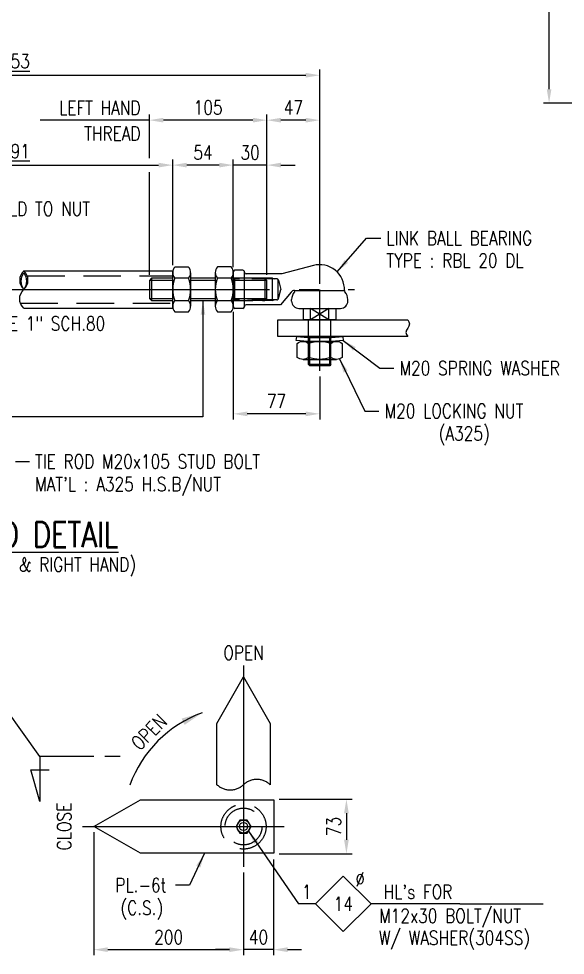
# Model space of a CAD drawing. Header units: millimetres. Extents: x 0 to 134087, y -49114 to 20834.
# Drawn here: x 88400 to 89373, y -27505 to -25837 of the extents above; entities that cross this region are included whole.
import ezdxf
from ezdxf.enums import TextEntityAlignment as Align

# ---------------------------------------------------------------- set-up
doc = ezdxf.new("R2010")
doc.units = ezdxf.units.MM
doc.header["$LTSCALE"] = 35
for name, pattern in [('DASHED2', [9.525, 6.35, -3.175]), ('JNK-CENTER', [34, 30, -1.5, 1, -1.5]), ('JNK-HIDDEN', [3, 2, -1]), ('JNK-PHANTOM', [15, 10, -1, 1, -1, 1, -1])]:
    doc.linetypes.add(name, pattern=pattern)
for name, color, linetype in [('CEN-R', 1, 'JNK-CENTER'), ('CON-C', 4, 'Continuous'), ('CON-G', 3, 'Continuous'), ('CON-W', 7, 'Continuous'), ('CON-Y', 2, 'Continuous'), ('Dim-W', 7, 'Continuous'), ('HID-Y', 2, 'JNK-HIDDEN'), ('HIDDEN2', 1, 'DASHED2'), ('LINE_MEDIUM', 3, 'Continuous'), ('PHA-W', 7, 'JNK-PHANTOM'), ('STL-OBJT', 7, 'Continuous'), ('TXT-C', 4, 'Continuous'), ('TXT-Y', 2, 'Continuous'), ('TXTT-C', 4, 'Continuous')]:
    doc.layers.add(name, color=color, linetype=linetype)
doc.styles.add('SIMPLEX', font='simplex.shx', dxfattribs={"width": 0.8})
doc.dimstyles.new('DIM10_S', dxfattribs={"dimscale": 10, "dimtxt": 2.5, "dimasz": 2.5, "dimexe": 1, "dimexo": 1, "dimgap": 1, "dimtad": 1, "dimdec": 0, "dimlfac": 0.75, "dimdsep": 46, "dimtxsty": 'SIMPLEX', "dimcen": 0, "dimclrd": 256, "dimclre": 256, "dimclrt": 2, "dimadec": 1, "dimazin": 2, "dimtfac": 1, "dimtdec": 0, "dimtix": 1, "dimtmove": 2, "dimatfit": 3, "dimfxl": 1, "dimarcsym": 1})
doc.dimstyles.new('DIM10x2', dxfattribs={"dimscale": 10, "dimtxt": 2.5, "dimasz": 2.5, "dimexe": 1, "dimexo": 1, "dimgap": 1, "dimtad": 1, "dimdec": 0, "dimlfac": 0.5, "dimdsep": 46, "dimtxsty": 'SIMPLEX', "dimcen": 0, "dimclrd": 256, "dimclre": 256, "dimclrt": 2, "dimadec": 1, "dimazin": 2, "dimtfac": 1, "dimtdec": 0, "dimtix": 1, "dimtmove": 2, "dimatfit": 3, "dimfxl": 1, "dimarcsym": 1})

# ---------------------------------------------------------------- blocks, each defined once
blk = doc.blocks.new('*D1795')
at = {"layer": 'DEFPOINTS', "color": 0, "transparency": 16777216}
for p in [(88533.7, -27275.7), (88800.3, -27347.4), (88800.3, -27495)]:
    blk.add_point(p, dxfattribs=at)
at = {"layer": 'STL-OBJT', "lineweight": -2, "transparency": 16777216}
for p, q in [((88533.7, -27285.7), (88533.7, -27505)), ((88800.3, -27357.4), (88800.3, -27505)), ((88558.7, -27495), (88775.3, -27495))]:
    blk.add_line(p, q, dxfattribs=at)
at = {"layer": 'STL-OBJT', "transparency": 16777216}
for points in [[(88558.7, -27490.8), (88558.7, -27499.2), (88533.7, -27495)], [(88775.3, -27490.8), (88775.3, -27499.2), (88800.3, -27495)]]:
    blk.add_solid(points, dxfattribs=at)
at = {"layer": 'STL-OBJT', "color": 2, "transparency": 16777216, "insert": (88667, -27472.5), "char_height": 25, "attachment_point": 5, "style": 'SIMPLEX'}
blk.add_mtext('200', dxfattribs=at)
blk = doc.blocks.new('*D1679')
at = {"layer": 'CON-W', "lineweight": -2, "transparency": 16777216}
for p, q in [((88853.7, -27334.4), (88853.7, -27505)), ((88800.3, -27357.4), (88800.3, -27505)), ((88775.3, -27495), (88750.3, -27495)), ((88853.7, -27495), (88800.3, -27495)), ((88878.7, -27495), (88903.7, -27495))]:
    blk.add_line(p, q, dxfattribs=at)
at = {"layer": 'CON-W', "transparency": 16777216}
for points in [[(88775.3, -27490.8), (88775.3, -27499.2), (88800.3, -27495)], [(88878.7, -27490.8), (88878.7, -27499.2), (88853.7, -27495)]]:
    blk.add_solid(points, dxfattribs=at)
at = {"layer": 'DEFPOINTS', "color": 0, "transparency": 16777216}
for p in [(88853.7, -27324.4), (88800.3, -27347.4), (88800.3, -27495)]:
    blk.add_point(p, dxfattribs=at)
at = {"layer": 'CON-W', "color": 2, "transparency": 16777216, "insert": (88827, -27472.5), "char_height": 25, "attachment_point": 5, "style": 'SIMPLEX'}
blk.add_mtext('40', dxfattribs=at)
blk = doc.blocks.new('SECMARK2')
at = {"layer": 'TXTT-C'}
blk.add_line((0, 0), (-2.72, 0), dxfattribs=at)
blk.add_lwpolyline([(-4.67, 0), (-14.32, 0), (-14.32, 8.05), (-15.93, 2.38), (-12.63, 2.38)], dxfattribs=at)
at = {"layer": 'TXTT-C', "style": 'SIMPLEX', "width": 1.17}
blk.add_attdef('TAG', text='', height=3.5, dxfattribs=at).set_placement((-7.82, 1.36), align=Align.CENTER)
blk = doc.blocks.new('*D1681')
at = {"layer": 'CON-W', "lineweight": -2, "transparency": 16777216}
for p, q in [((88863.7, -27227.1), (88993.5, -27227.1)), ((88983.5, -27252.1), (88983.5, -27299.4)), ((88863.7, -27324.4), (88993.5, -27324.4))]:
    blk.add_line(p, q, dxfattribs=at)
at = {"layer": 'CON-W', "transparency": 16777216}
for points in [[(88979.3, -27252.1), (88987.7, -27252.1), (88983.5, -27227.1)], [(88979.3, -27299.4), (88987.7, -27299.4), (88983.5, -27324.4)]]:
    blk.add_solid(points, dxfattribs=at)
at = {"layer": 'DEFPOINTS', "color": 0, "transparency": 16777216}
for p in [(88853.7, -27227.1), (88853.7, -27324.4), (88983.5, -27324.4)]:
    blk.add_point(p, dxfattribs=at)
at = {"layer": 'CON-W', "color": 2, "transparency": 16777216, "insert": (88961, -27275.7), "char_height": 25, "attachment_point": 5, "rotation": 90, "style": 'SIMPLEX'}
blk.add_mtext('73', dxfattribs=at)
blk = doc.blocks.new('BOLTHOLE')
at = {"layer": 'CON-W'}
blk.add_line((25.7, 0), (9.9, 0), dxfattribs=at)
blk.add_lwpolyline([(0, 0), (4.95, 4.95), (9.9, 0), (4.95, -4.95)], close=True, dxfattribs=at)
at = {"layer": 'CON-Y', "style": 'SIMPLEX', "width": 0.8}
for s, p in [('%%C', (8.81, 3.12)), ("HL's FOR", (24.37, 0.9))]:
    blk.add_text(s, height=2.5, dxfattribs=at).set_placement(p, align=Align.RIGHT)
blk.add_attdef('4', text='', height=2.5, dxfattribs=at).set_placement((-0.69, 0.87), align=Align.RIGHT)
blk.add_attdef('22', text='', height=2.5, dxfattribs=at).set_placement((4.95, 0), align=Align.MIDDLE_CENTER)
blk = doc.blocks.new('LINKBALL20')
at = {"layer": 'CON-G', "color": 7}
for p, q in [((8.14, -16.9), (-8.14, -27)), ((8.14, -27), (-8.14, -16.9)), ((-8.14, -27), (-8.14, -16.9)), ((8.14, -27), (8.14, -16.9)), ((-10, -41.7), (-8.9, -43)), ((10, -43), (-10, -43)), ((-8.9, -68), (-8.9, -43)), ((10, -41.7), (8.9, -43)), ((8.9, -68), (8.9, -43)), ((10, -66.9), (-10, -66.9))]:
    blk.add_line(p, q, dxfattribs=at)
at = {"layer": 'HIDDEN2', "color": 2, "ltscale": 0.1}
for p, q in [((-75.5, 9.25), (-77, 10.75)), ((-42, 10), (-76.25, 10)), ((-75.5, -9.25), (-75.5, 9.25)), ((-38.15, 9.25), (-75.5, 9.25)), ((-42, -10), (-42, 10)), ((-42, 10), (-40.7, 9.25)), ((-37, -8.71), (-37, 8.71)), ((-36.7, 8.14), (-34.52, 0)), ((-36.7, -8.14), (-34.52, 0)), ((-75.5, -9.25), (-77, -10.75)), ((-42, -10), (-76.25, -10)), ((-38.15, -9.25), (-75.5, -9.25)), ((-42, -10), (-40.7, -9.25))]:
    blk.add_line(p, q, dxfattribs=at)
for centre, start, end in [((-38.15, 7.75), 14.99976, 90.00002), ((-38.15, -7.75), 269.99998, 344.99994)]:
    blk.add_arc(centre, 1.5, start, end, dxfattribs=at)
at = {"layer": 'LINE_MEDIUM'}
for p, q in [((-68.5, 17), (-75.5, 17)), ((-5.69, 21.25), (-33.69, 13.75)), ((-77, -15.5), (-77, 15.5)), ((-67, 15.25), (-67, 15.5)), ((-67, -15.5), (-67, 15.5)), ((-33.69, 13.75), (-65.5, 13.75)), ((-25.5, -2.43), (-35, -13.75)), ((-22.44, -1), (21.98, -1)), ((-67, -15.5), (-67, -15.25)), ((-35, -13.75), (-65.5, -13.75)), ((-25, -10.46), (-25, -8.97)), ((25, -10.46), (25, -8.97)), ((-68.5, -17), (-75.5, -17)), ((-18.56, -16.9), (18.54, -16.9)), ((-14.5, -27), (-14.5, -16.9)), ((14.5, -27), (14.5, -16.9)), ((14.5, -27), (-14.5, -27)), ((-10, -66.9), (-10, -27.5)), ((10, -66.9), (10, -27.5)), ((-10, -66.9), (-8.9, -68)), ((8.9, -68), (-8.9, -68)), ((10, -66.9), (8.9, -68))]:
    blk.add_line(p, q, dxfattribs=at)
for centre, radius, start, end in [((-75.5, 15.5), 1.5, 90.00002, 180), ((-68.5, 15.5), 1.5, 359.99998, 90.00003), ((0, 0), 22, 357.39477, 105), ((-65.5, 15.25), 1.5, 180, 269.99998), ((-22.44, -5), 4, 90.00002, 140.00016), ((-15, -8.97), 10, 138.43644, 179.99999), ((-23.98, -1.01), 2, 318.43646, 2.41718), ((23.98, -1.01), 2, 177.58279, 221.56351), ((15, -8.97), 10, 359.99998, 41.56352), ((-75.5, -15.5), 1.5, 180, 269.99998), ((-68.5, -15.5), 1.5, 269.99998, 359.99996), ((-65.5, -15.25), 1.5, 90.00002, 180), ((-18.56, -10.46), 6.44, 180, 270.15114), ((18.56, -10.46), 6.44, 269.84886, 359.99996), ((-10.5, -27.5), 0.5, 359.99996, 89.99995), ((10.5, -27.5), 0.5, 90.00002, 180)]:
    blk.add_arc(centre, radius, start, end, dxfattribs=at)
blk = doc.blocks.new('*D1689')
at = {"layer": 'CON-W', "lineweight": -2, "transparency": 16777216}
for p, q in [((87852.4, -26309.4), (87852.4, -25928)), ((88936, -26309.4), (88936, -25928)), ((87877.4, -25938), (88911, -25938))]:
    blk.add_line(p, q, dxfattribs=at)
at = {"layer": 'CON-W', "transparency": 16777216}
for points in [[(87877.4, -25933.8), (87877.4, -25942.2), (87852.4, -25938)], [(88911, -25933.8), (88911, -25942.2), (88936, -25938)]]:
    blk.add_solid(points, dxfattribs=at)
at = {"layer": 'DEFPOINTS', "color": 0, "transparency": 16777216}
for p in [(88936, -25938), (87852.4, -26319.4), (88936, -26319.4)]:
    blk.add_point(p, dxfattribs=at)
at = {"layer": 'CON-W', "color": 2, "transparency": 16777216, "insert": (88394.2, -25913), "char_height": 25, "attachment_point": 5, "style": 'SIMPLEX'}
blk.add_mtext('{\\L653}', dxfattribs=at)
blk = doc.blocks.new('*D1693')
at = {"layer": 'CON-W', "lineweight": -2, "transparency": 16777216}
for p, q in [((88757, -26098), (88732, -26098)), ((88782, -26279.7), (88782, -26088)), ((88842, -26098), (88782, -26098)), ((88842, -26293.6), (88842, -26088)), ((88867, -26098), (88892, -26098))]:
    blk.add_line(p, q, dxfattribs=at)
at = {"layer": 'CON-W', "transparency": 16777216}
for points in [[(88757, -26093.8), (88757, -26102.2), (88782, -26098)], [(88867, -26093.8), (88867, -26102.2), (88842, -26098)]]:
    blk.add_solid(points, dxfattribs=at)
at = {"layer": 'DEFPOINTS', "color": 0, "transparency": 16777216}
for p in [(88782, -26098), (88782, -26289.7), (88842, -26303.6)]:
    blk.add_point(p, dxfattribs=at)
at = {"layer": 'CON-W', "color": 2, "transparency": 16777216, "insert": (88812, -26075.5), "char_height": 25, "attachment_point": 5, "style": 'SIMPLEX'}
blk.add_mtext('30', dxfattribs=at)
blk = doc.blocks.new('*D1694')
at = {"layer": 'CON-W', "lineweight": -2, "transparency": 16777216}
for p, q in [((88674.2, -26275.9), (88674.2, -26088)), ((88757, -26098), (88699.2, -26098)), ((88782, -26279.7), (88782, -26088))]:
    blk.add_line(p, q, dxfattribs=at)
at = {"layer": 'CON-W', "transparency": 16777216}
for points in [[(88699.2, -26093.8), (88699.2, -26102.2), (88674.2, -26098)], [(88757, -26093.8), (88757, -26102.2), (88782, -26098)]]:
    blk.add_solid(points, dxfattribs=at)
at = {"layer": 'DEFPOINTS', "color": 0, "transparency": 16777216}
for p in [(88674.2, -26098), (88674.2, -26285.9), (88782, -26289.7)]:
    blk.add_point(p, dxfattribs=at)
at = {"layer": 'CON-W', "color": 2, "transparency": 16777216, "insert": (88728.1, -26075.5), "char_height": 25, "attachment_point": 5, "style": 'SIMPLEX'}
blk.add_mtext('54', dxfattribs=at)
blk = doc.blocks.new('*D1800')
at = {"layer": 'CON-W', "lineweight": -2, "transparency": 16777216}
for p, q in [((88114.2, -26275.9), (88114.2, -26088)), ((88139.2, -26098), (88649.2, -26098)), ((88674.2, -26275.9), (88674.2, -26088))]:
    blk.add_line(p, q, dxfattribs=at)
at = {"layer": 'CON-W', "transparency": 16777216}
for points in [[(88139.2, -26093.8), (88139.2, -26102.2), (88114.2, -26098)], [(88649.2, -26093.8), (88649.2, -26102.2), (88674.2, -26098)]]:
    blk.add_solid(points, dxfattribs=at)
at = {"layer": 'DEFPOINTS', "color": 0, "transparency": 16777216}
for p in [(88674.2, -26098), (88114.2, -26285.9), (88674.2, -26285.9)]:
    blk.add_point(p, dxfattribs=at)
at = {"layer": 'CON-W', "color": 2, "transparency": 16777216, "insert": (88394.2, -26073), "char_height": 25, "attachment_point": 5, "style": 'SIMPLEX'}
blk.add_mtext('{\\L391}', dxfattribs=at)
blk = doc.blocks.new('*D1697')
at = {"layer": 'CON-W', "lineweight": -2, "transparency": 16777216}
for p, q in [((88842, -26293.6), (88842, -26008)), ((88936, -26309.4), (88936, -26008)), ((88911, -26018), (88867, -26018))]:
    blk.add_line(p, q, dxfattribs=at)
at = {"layer": 'CON-W', "transparency": 16777216}
for points in [[(88867, -26013.8), (88867, -26022.2), (88842, -26018)], [(88911, -26013.8), (88911, -26022.2), (88936, -26018)]]:
    blk.add_solid(points, dxfattribs=at)
at = {"layer": 'DEFPOINTS', "color": 0, "transparency": 16777216}
for p in [(88842, -26018), (88842, -26303.6), (88936, -26319.4)]:
    blk.add_point(p, dxfattribs=at)
at = {"layer": 'CON-W', "color": 2, "transparency": 16777216, "insert": (88889, -25995.5), "char_height": 25, "attachment_point": 5, "style": 'SIMPLEX'}
blk.add_mtext('47', dxfattribs=at)
blk = doc.blocks.new('*D1698')
at = {"layer": 'CON-W', "lineweight": -2, "transparency": 16777216}
for p, q in [((88782, -26359.2), (88782, -26550.9)), ((88936, -26474.3), (88936, -26550.9)), ((88911, -26540.9), (88807, -26540.9))]:
    blk.add_line(p, q, dxfattribs=at)
at = {"layer": 'CON-W', "transparency": 16777216}
for points in [[(88807, -26536.7), (88807, -26545.1), (88782, -26540.9)], [(88911, -26536.7), (88911, -26545.1), (88936, -26540.9)]]:
    blk.add_solid(points, dxfattribs=at)
at = {"layer": 'DEFPOINTS', "color": 0, "transparency": 16777216}
for p in [(88782, -26349.2), (88936, -26464.3), (88782, -26540.9)]:
    blk.add_point(p, dxfattribs=at)
at = {"layer": 'CON-W', "color": 2, "transparency": 16777216, "insert": (88859, -26518.4), "char_height": 25, "attachment_point": 5, "style": 'SIMPLEX'}
blk.add_mtext('77', dxfattribs=at)
blk = doc.blocks.new('*D1803')
at = {"layer": 'CON-W', "lineweight": -2, "transparency": 16777216}
for p, q in [((88632.7, -26085.5), (88632.7, -26008)), ((88842, -26293.6), (88842, -26008)), ((88817, -26018), (88657.7, -26018)), ((88632.7, -26293.6), (88632.7, -26110.5))]:
    blk.add_line(p, q, dxfattribs=at)
at = {"layer": 'CON-W', "transparency": 16777216}
for points in [[(88657.7, -26013.8), (88657.7, -26022.2), (88632.7, -26018)], [(88817, -26013.8), (88817, -26022.2), (88842, -26018)]]:
    blk.add_solid(points, dxfattribs=at)
at = {"layer": 'DEFPOINTS', "color": 0, "transparency": 16777216}
for p in [(88632.7, -26018), (88632.7, -26303.6), (88842, -26303.6)]:
    blk.add_point(p, dxfattribs=at)
at = {"layer": 'CON-W', "color": 2, "transparency": 16777216, "insert": (88737.3, -25995.5), "char_height": 25, "attachment_point": 5, "style": 'SIMPLEX'}
blk.add_mtext('105', dxfattribs=at)
blk = doc.blocks.new('pipesece')
at = {"layer": 'CON-W'}
blk.add_lwpolyline([(0.5, 0, 0.44), (0, 0, -0.44), (-0.5, 0, -0.44), (0, 0)], format="xyb", dxfattribs=at)
blk.add_lwpolyline([(-0.446, 0, 0.31383), (0, 0, 0.31383)], format="xyb", close=True, dxfattribs=at)
blk = doc.blocks.new('*D1704')
at = {"layer": 'CON-W', "lineweight": -2, "transparency": 16777216}
for p, q in [((89569.1, -25217.8), (89334.3, -25217.8)), ((89344.3, -25962.8), (89344.3, -25242.8)), ((89569.1, -25987.8), (89334.3, -25987.8))]:
    blk.add_line(p, q, dxfattribs=at)
at = {"layer": 'CON-W', "transparency": 16777216}
for points in [[(89340.2, -25242.8), (89348.5, -25242.8), (89344.3, -25217.8)], [(89340.2, -25962.8), (89348.5, -25962.8), (89344.3, -25987.8)]]:
    blk.add_solid(points, dxfattribs=at)
at = {"layer": 'DEFPOINTS', "color": 0, "transparency": 16777216}
for p in [(89344.3, -25217.8), (89579.1, -25217.8), (89579.1, -25987.8)]:
    blk.add_point(p, dxfattribs=at)
at = {"layer": 'CON-W', "color": 2, "transparency": 16777216, "insert": (89321.8, -25602.8), "char_height": 25, "attachment_point": 5, "rotation": 90, "style": 'SIMPLEX'}
blk.add_mtext('385', dxfattribs=at)

msp = doc.modelspace()

# ---------------------------------------------------------------- linework, layer by layer
at = {"layer": 'CEN-R'}
for p, q in [((87796.8379, -26319.4206), (88998.0674, -26319.4206)), ((88936.0068, -26464.2919), (88936.0065, -26319.4206)), ((88800.3289, -26989.0704), (88800.3289, -27347.4078)), ((88513.6622, -27275.7371), (88872.7788, -27275.7371))]:
    msp.add_line(p, q, dxfattribs=at)
at = {"layer": 'CON-C'}
msp.add_lwpolyline([(88437.6322, -27150.7834), (88347.4835, -27025.3144), (88258.278, -27056.256), (88279.0033, -27031.9344), (88298.0837, -27050.6686)], dxfattribs=at)
at = {"layer": 'CON-G'}
for p, q in [((88409.2107, -26286.1674), (88674.224, -26286.1674)), ((88674.224, -26352.9584), (88674.224, -26286.1674)), ((88674.224, -26349.6653), (88674.224, -26289.6733)), ((88706.2197, -26289.6733), (88706.2197, -26349.203)), ((88750.0318, -26289.6521), (88750.0318, -26349.6441)), ((88782.0276, -26289.5098), (88782.0276, -26349.0395)), ((88782.0276, -26289.6521), (88782.0276, -26349.1818)), ((88702.4954, -26299.4409), (88677.9484, -26299.4409)), ((88778.3032, -26299.4196), (88753.7562, -26299.4196)), ((88702.4954, -26339.4355), (88677.9484, -26339.4355)), ((88778.3032, -26339.4143), (88753.7562, -26339.4143)), ((88409.2107, -26352.9584), (88674.224, -26352.9584)), ((88906.2429, -26412.0125), (88965.7725, -26412.0125)), ((88916.0096, -26437.4879), (88916.0096, -26412.9409)), ((88956.0043, -26437.4879), (88956.0043, -26412.9409)), ((88906.244, -26444.0083), (88965.7737, -26444.0083))]:
    msp.add_line(p, q, dxfattribs=at)
for points in [[(88702.4954, -26359.4328, 0.372658913), (88702.4954, -26339.4355, 0.186242005), (88702.4954, -26299.4409, 0.372658913), (88702.4954, -26279.4435), (88677.9484, -26279.4435, 0.372658913), (88677.9484, -26299.4409, 0.186242005), (88677.9484, -26339.4355, 0.372658913), (88677.9484, -26359.4328)], [(88778.3032, -26359.4116, 0.372658913), (88778.3032, -26339.4143, 0.186242005), (88778.3032, -26299.4196, 0.372658913), (88778.3032, -26279.4223), (88753.7562, -26279.4223, 0.372658913), (88753.7562, -26299.4196, 0.186242005), (88753.7562, -26339.4143, 0.372658913), (88753.7562, -26359.4116)], [(88976.0016, -26440.2839, -0.372658913), (88956.0043, -26440.2839, -0.186242005), (88916.0096, -26440.2839, -0.372658913), (88896.0123, -26440.2839), (88896.0123, -26415.7369, -0.372658913), (88916.0096, -26415.7369, -0.186242005), (88956.0043, -26415.7369, -0.372658913), (88976.0016, -26415.7369)]]:
    msp.add_lwpolyline(points, format="xyb", close=True, dxfattribs=at)
for points in [[(88750.0318, -26299.2775), (88706.2197, -26299.2775)], [(88706.2197, -26339.2721), (88750.0318, -26339.2721)]]:
    msp.add_lwpolyline(points, dxfattribs=at)
for points in [[(88977.7847, -26410.1689), (88957.3973, -26412.0125), (88914.618, -26412.0125), (88894.2307, -26410.1689), (88895.0132, -26403.2137), (88915.0105, -26405.0135), (88957.0049, -26405.0135), (88977.0022, -26403.2137)], [(88813.6622, -27275.7371), (88806.9956, -27264.1901), (88793.6622, -27264.1901), (88786.9956, -27275.7371), (88793.6622, -27287.2841), (88806.9956, -27287.2841)]]:
    msp.add_lwpolyline(points, close=True, dxfattribs=at)
for radius in [11.547, 7.2222]:
    msp.add_circle((88800.3289, -27275.7371), radius, dxfattribs=at)
at = {"layer": 'CON-W'}
for p, q in [((88750.0318, -26303.2769), (88706.2197, -26303.2769)), ((88706.2197, -26335.2726), (88750.0318, -26335.2726)), ((88704.2427, -27380.3679), (88679.2427, -27380.3679)), ((88928.4544, -27413.3611), (88898.4544, -27413.3611)), ((89185.4229, -27413.3611), (89333.9375, -27413.3611))]:
    msp.add_line(p, q, dxfattribs=at)
msp.add_solid([(88690.0309, -27083.5273), (88726.6427, -27073.2859), (88695.3314, -27094.8479)], dxfattribs=at)
at = {"layer": 'Dim-W'}
for p, q in [((88632.6503, -26018.008), (88438.4828, -26018.008)), ((88728.1258, -26545.9914), (88060.2831, -26545.9914))]:
    msp.add_line(p, q, dxfattribs=at)
at = {"layer": 'HID-Y'}
for radius in [40.2, 32.8133]:
    msp.add_circle((88800.3289, -27275.7371), radius, dxfattribs=at)
at = {"layer": 'HIDDEN2', "color": 2, "ltscale": 0.3}
for p, q in [((88415.2801, -26295.3655), (88674.224, -26295.3655)), ((88674.224, -26303.2769), (88632.6503, -26303.2769)), ((88636.6497, -26299.2775), (88636.6497, -26339.2721)), ((88842.0195, -26303.2769), (88782.0272, -26303.2769)), ((88838.0201, -26299.2775), (88838.0202, -26339.272)), ((88403.1411, -26343.7593), (88674.224, -26343.759)), ((88632.6503, -26335.2726), (88674.224, -26335.2726)), ((88782.0272, -26335.2726), (88842.0195, -26335.2726))]:
    msp.add_line(p, q, dxfattribs=at)
for points in [[(88674.224, -26299.2775), (88636.6497, -26299.2775), (88632.6503, -26303.2769), (88632.6503, -26335.2726), (88636.6497, -26339.2721), (88674.224, -26339.2721)], [(88838.0201, -26339.2721), (88842.0195, -26335.2726), (88842.0195, -26303.2769), (88838.0201, -26299.2775), (88834.2655, -26299.2775), (88750.0318, -26299.2775)], [(88750.0318, -26339.2721), (88834.2655, -26339.2721), (88838.0201, -26339.2721)]]:
    msp.add_lwpolyline(points, dxfattribs=at)
at = {"layer": 'LINE_MEDIUM'}
msp.add_line((88782.0276, -26289.5098), (88782.0272, -26349.6653), dxfattribs=at)
msp.add_lwpolyline([(89092.573, -26403.4174), (88861.1184, -26403.4174), (88861.1184, -26373.4206), (89092.573, -26373.4206)], dxfattribs=at)
msp.add_lwpolyline([(88616.6968, -27228.4038), (88854.3289, -27228.4038), (88854.3289, -27323.0704), (88616.6968, -27323.0704), (88533.6622, -27275.7371)], close=True, dxfattribs=at)
at = {"layer": 'PHA-W', "ltscale": 0.7}
msp.add_lwpolyline([(88752.9956, -27201.2262), (88752.9956, -27092.105), (88800.3289, -27009.0704), (88847.6622, -27092.105), (88847.6622, -27201.2262)], dxfattribs=at)
at = {"layer": 'PHA-W'}
msp.add_lwpolyline([(88752.9956, -27201.2262, 0.4), (88800.3289, -27201.2262, -0.4), (88847.6622, -27201.2262, -0.4)], format="xyb", dxfattribs=at)
at = {"layer": 'STL-OBJT'}
for p, q in [((89019.5553, -26227.8424), (89044.5553, -26227.8424)), ((89042.9892, -26459.5456), (89067.9892, -26459.5456)), ((89016.4303, -26535.8456), (89041.4303, -26535.8456)), ((88394.2003, -26625.9914), (88419.2003, -26625.9914))]:
    msp.add_line(p, q, dxfattribs=at)
msp.add_lwpolyline([(89092.573, -26373.4206, -0.402726774), (89092.573, -26388.419, 0.402726774), (89092.573, -26403.4174)], format="xyb", dxfattribs=at)
msp.add_arc((88800.3289, -27275.7371), 215.444, 109.9999999, 160, dxfattribs=at)

# ---------------------------------------------------------------- block references
at = {"layer": 'CON-W', "xscale": -66.79105787756271, "yscale": 66.79105787756271, "zscale": 66.79105787756271, "rotation": 90}
msp.add_blockref('pipesece', (88409.2107, -26319.5629), dxfattribs=at)
at = {"layer": 'Dim-W', "xscale": -10.00000000000001, "yscale": 10.00000000000001, "zscale": 10.00000000000001, "rotation": 180}
msp.add_blockref('SECMARK2', (88580.7988, -27150.7834), dxfattribs=at)
at = {"layer": 'HIDDEN2', "color": 2, "ltscale": 0.3, "xscale": 1.999732271784069, "yscale": 1.999732271784069, "zscale": 1.999732271784069}
msp.add_blockref('LINKBALL20', (88936.0066, -26319.2746), dxfattribs=at)
at = {"layer": 'STL-OBJT', "xscale": 9.999999999999996, "yscale": 9.999999999999996, "zscale": 9.999999999999996}
msp.add_blockref('BOLTHOLE', (88928.4544, -27413.3611), dxfattribs=at).add_auto_attribs({'4': '1', '22': '14'})

# ---------------------------------------------------------------- texts
at = {"layer": 'CON-W', "color": 2, "style": 'SIMPLEX', "width": 0.8}
msp.add_text('CLOSE', height=25, rotation=90, dxfattribs=at).set_placement((88493.6622, -27275.7371), align=Align.CENTER)
for s, p in [('PL.-6t', (88572.0998, -27392.8679)), ('(C.S.)', (88581.0851, -27432.8679))]:
    msp.add_text(s, height=25, dxfattribs=at).set_placement(p)
at = {"layer": 'CON-Y', "style": 'SIMPLEX', "width": 0.8}
msp.add_text('THREAD', height=25, dxfattribs=at).set_placement((88616.8728, -26054.3203), align=Align.RIGHT)
at = {"layer": 'STL-OBJT', "color": 2, "style": 'SIMPLEX', "width": 0.8}
msp.add_text('LEFT HAND', height=25, dxfattribs=at).set_placement((88616.8834, -26008.3536), align=Align.RIGHT)
for s, p in [('LINK BALL BEARING', (89054.5553, -26240.3424)), ('TYPE : RBL 20 DL', (89054.5553, -26280.3424)), ('M20 SPRING WASHER', (89077.9892, -26472.0456)), ('M20 LOCKING NUT', (89051.4303, -26548.3456)), ('(A325)', (89147.7837, -26588.3456)), ('TIE ROD M20x105 STUD BOLT', (88429.2003, -26638.4914)), ("MAT'L : A325 H.S.B/NUT", (88429.2003, -26678.4914)), ('M12x30 BOLT/NUT', (89041.7244, -27447.3273)), ('W/ WASHER(304SS)', (89041.1548, -27486.5372))]:
    msp.add_text(s, height=25, dxfattribs=at).set_placement(p)
for s, p in [('TIE ROD PIPE 1" SCH.80 ', (88394.2003, -26392.7203)), ('OPEN', (88800.3289, -26979.0704))]:
    msp.add_text(s, height=25, dxfattribs=at).set_placement(p, align=Align.CENTER)
msp.add_text('(TYP. FOR LEFT & RIGHT HAND)', height=25, dxfattribs=at).set_placement((88394.2003, -26809.2633), align=Align.MIDDLE_CENTER)
msp.add_text('OPEN', height=25, rotation=45, dxfattribs=at).set_placement((88640.9159, -27116.3241), align=Align.CENTER)
at = {"layer": 'TXT-C', "style": 'SIMPLEX', "width": 0.8}
msp.add_text('%%UTIE ROD DETAIL', height=45, dxfattribs=at).set_placement((88394.2003, -26755.93), align=Align.MIDDLE)
at = {"layer": 'TXT-Y', "style": 'SIMPLEX', "width": 0.8}
msp.add_text('WELD TO NUT', height=25, dxfattribs=at).set_placement((88346.101, -26176.0782), align=Align.MIDDLE_LEFT)

# ---------------------------------------------------------------- dimensions: what is measured, and where the dimension line sits
at = {"layer": 'CON-W'}
for base, p1, p2, angle, dimstyle, picture, middle in [((89344.3229, -25217.7752), (89579.0543, -25987.7752), (89579.0543, -25217.7752), 90, 'DIM10x2', '*D1704', (89321.8229, -25602.7752)), ((88842.0195, -26018.008), (88936.0065, -26319.4206), (88842.0195, -26303.5685), 180, 'DIM10x2', '*D1697', (88889.013, -25995.508)), ((88674.224, -26098.008), (88782.0276, -26289.6594), (88674.224, -26285.8828), 180, 'DIM10x2', '*D1694', (88728.1258, -26075.508)), ((88782.0276, -26098.008), (88842.0195, -26303.5685), (88782.0276, -26289.6594), 180, 'DIM10x2', '*D1693', (88812.0235, -26075.508)), ((88782.0276, -26540.9038), (88936.0068, -26464.2919), (88782.0276, -26349.1891), 180, 'DIM10x2', '*D1698', (88859.0172, -26518.4038)), ((88983.498, -27324.4038), (88853.6622, -27227.0704), (88853.6622, -27324.4038), 90, 'DIM10_S', '*D1681', (88960.998, -27275.7371))]:
    dim = msp.add_linear_dim(base=base, p1=p1, p2=p2, angle=angle, dimstyle=dimstyle, dxfattribs=at)
    dim.commit()
    dim.dimension.update_dxf_attribs({"geometry": picture, "text_midpoint": middle})
for base, p1, p2, text, picture, middle in [((88936.0065, -25938.008), (87852.3936, -26319.4206), (88936.0065, -26319.4206), '{\\L653}', '*D1689', (88394.2001, -25913.008)), ((88674.224, -26098.008), (88114.1932, -26285.8828), (88674.224, -26285.8828), '{\\L391}', '*D1800', (88394.2086, -26073.008))]:
    dim = msp.add_linear_dim(base=base, p1=p1, p2=p2, text=text, dimstyle='DIM10x2', dxfattribs=at)
    dim.commit()
    dim.dimension.update_dxf_attribs({"geometry": picture, "text_midpoint": middle})
for base, p1, p2, dimstyle, picture, middle in [((88632.6503, -26018.008), (88842.0195, -26303.5685), (88632.6503, -26303.5685), 'DIM10x2', '*D1803', (88737.3349, -25995.508)), ((88800.3289, -27494.9836), (88853.6622, -27324.4038), (88800.3289, -27347.4078), 'DIM10_S', '*D1679', (88826.9956, -27472.4836))]:
    dim = msp.add_linear_dim(base=base, p1=p1, p2=p2, dimstyle=dimstyle, dxfattribs=at)
    dim.commit()
    dim.dimension.update_dxf_attribs({"geometry": picture, "text_midpoint": middle})
at = {"layer": 'STL-OBJT'}
dim = msp.add_linear_dim(base=(88800.3289, -27494.9836), p1=(88533.6622, -27275.7371), p2=(88800.3289, -27347.4078), dimstyle='DIM10_S', dxfattribs=at)
dim.commit()
dim.dimension.update_dxf_attribs({"geometry": '*D1795', "text_midpoint": (88666.9956, -27472.4836)})

# ---------------------------------------------------------------- leaders
at = {"layer": 'CON-W'}
msp.add_leader([(88808.9357, -27283.9237), (88898.4544, -27413.3611)], dimstyle='DIM10_S', override={"dimgap": 1, "dimtad": 0}, dxfattribs=at)
msp.add_leader([(88730.5415, -27324.4038), (88704.2427, -27380.3679)], dimstyle='DIM10_S', dxfattribs=at)
at = {"layer": 'Dim-W'}
msp.add_leader([(88728.1258, -26339.5637), (88728.1258, -26545.9914)], dimstyle='DIM10x2', dxfattribs=at)
at = {"layer": 'STL-OBJT'}
for points in [[(88967.0092, -26288.0605), (89019.5553, -26227.8424)], [(88977.7847, -26410.1689), (89042.9892, -26459.5456)], [(88970.9966, -26443.1709), (89016.4303, -26535.8456)]]:
    msp.add_leader(points, dimstyle='DIM10x2', dxfattribs=at)

doc.saveas('drawing.dxf')
